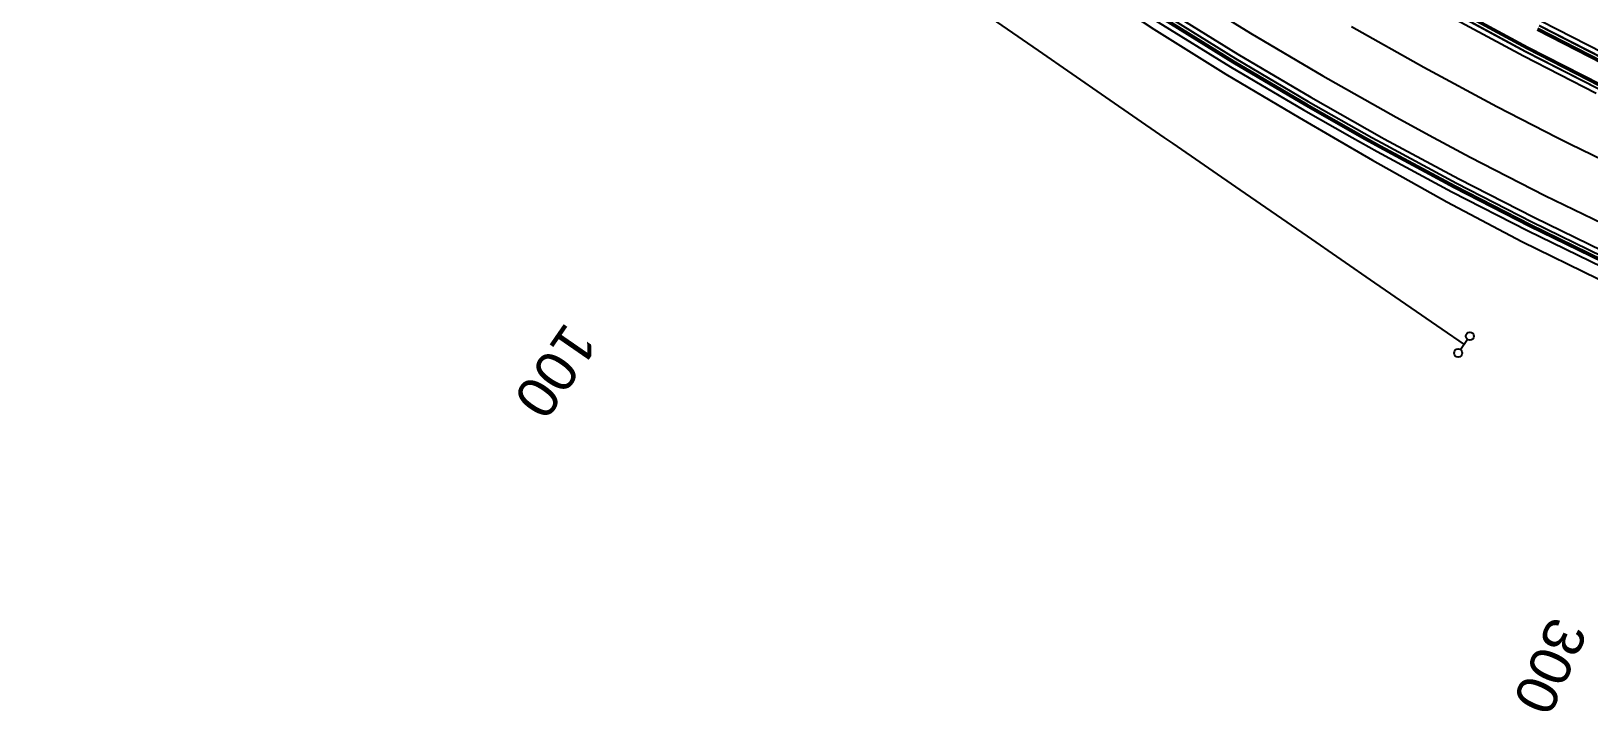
# Model space of a CAD drawing. Extents: x 383808 to 384559, y 802827 to 803490.
# Drawn here: x 384103.9 to 384199.1, y 802964.9 to 803006.5 of the extents above; entities that cross this region are included whole.
import ezdxf
from ezdxf.enums import TextEntityAlignment as Align

# ---------------------------------------------------------------- set-up
doc = ezdxf.new("R2010")
doc.units = 0
doc.layers.get('0').update_dxf_attribs({"linetype": 'CONTINUOUS'})
doc.styles.add('ARIAL', font='ARIAL.FON')

msp = doc.modelspace()

# ---------------------------------------------------------------- linework, layer by layer
at = {"color": 1}
msp.add_line((384191.7275, 802987.633), (384191.2958, 802987.0077), dxfattribs=at)
at = {"color": 7, "linetype": 'CONTINUOUS'}
for points in [[(384100.9724, 803063.5864), (384104.8001, 803060.2424), (384108.658, 803056.9332), (384112.5459, 803053.6593), (384116.4633, 803050.4209), (384120.4101, 803047.2182), (384122.3285, 803045.6828), (384124.3485, 803044.0734), (384128.2591, 803040.9576), (384132.1696, 803037.8419), (384136.0801, 803034.7262), (384139.9907, 803031.6105), (384143.9012, 803028.4948), (384147.8117, 803025.379), (384149.9806, 803023.651), (384151.7921, 803022.2208), (384155.9053, 803019.069), (384160.0806, 803016), (384164.3165, 803013.0152), (384168.6113, 803010.1156), (384172.9632, 803007.3026), (384177.3704, 803004.5771), (384181.8313, 803001.9403), (384185.269, 803000)], [(384101.0451, 803063.6689), (384104.8721, 803060.3255), (384108.7293, 803057.0171), (384112.6163, 803053.7438), (384116.533, 803050.506), (384120.479, 803047.304), (384122.3971, 803045.7688), (384124.4171, 803044.1594), (384128.3276, 803041.0437), (384132.2382, 803037.928), (384136.1487, 803034.8122), (384140.0592, 803031.6965), (384143.9698, 803028.5808), (384147.8803, 803025.4651), (384150.0489, 803023.7372), (384151.8599, 803022.3075), (384155.9713, 803019.157), (384160.1449, 803016.0893), (384164.379, 803013.1057), (384168.6719, 803010.2074), (384173.022, 803007.3955), (384177.4274, 803004.6712), (384181.8864, 803002.0355), (384185.4928, 803000)], [(384158.2523, 803016.9716), (384159.8126, 803015.6276), (384163.9223, 803012.4437), (384168.1982, 803009.4904), (384172.5298, 803006.6171), (384176.9451, 803003.8737), (384181.4175, 803001.224), (384183.5241, 803000)], [(384174.0855, 803009.0775), (384178.457, 803006.3741), (384182.8818, 803003.7587), (384187.3579, 803001.2323), (384189.647, 803000)], [(384190.7375, 803007.3624), (384195.14, 803004.9924), (384199.589, 803002.7109)], [(384190.9789, 803007.8003), (384195.3726, 803005.435), (384199.8127, 803003.1581)], [(384191.0272, 803007.8879), (384195.4191, 803005.5235), (384199.8575, 803003.2475)], [(384184.6325, 803006.7894), (384189.0477, 803004.2973), (384193.5119, 803001.8941), (384197.2055, 803000)], [(384195.9773, 803006.5858), (384200, 803004.5229)], [(384196.0239, 803006.6743), (384200, 803004.6353)], [(384196.2565, 803007.1169), (384200, 803005.1972)], [(384183.5241, 803000), (384185.9133, 802998.6119), (384190.4485, 802996.0649), (384195.0412, 802993.6196), (384199.722, 802991.3474), (384200, 802991.2265)], [(384185.269, 803000), (384186.3441, 802999.3932), (384190.9068, 802996.9369), (384195.5178, 802994.5724), (384200, 802992.386)], [(384185.4928, 803000), (384186.3972, 802999.4896), (384190.958, 802997.0343), (384195.567, 802994.6708), (384200, 802992.5083)], [(384189.647, 803000), (384191.8837, 802998.7959), (384196.4573, 802996.4505), (384200, 802994.7224)], [(384197.2055, 803000), (384198.0232, 802999.5807), (384200, 802998.6164)]]:
    msp.add_lwpolyline(points, dxfattribs=at)
at = {"color": 1, "linetype": 'CONTINUOUS'}
for points in [[(384101.1708, 803063.8114), (384104.9964, 803060.4692), (384108.8523, 803057.1618), (384112.7381, 803053.8897), (384116.6534, 803050.653), (384120.5981, 803047.452), (384122.5157, 803045.9173), (384124.5355, 803044.308), (384128.446, 803041.1923), (384132.3566, 803038.0766), (384136.2671, 803034.9608), (384140.1776, 803031.8451), (384144.0882, 803028.7294), (384147.9987, 803025.6137), (384150.167, 803023.8861), (384151.977, 803022.4571), (384156.0854, 803019.3089), (384160.2559, 803016.2435), (384164.4869, 803013.2621), (384168.7767, 803010.3659), (384173.1235, 803007.5561), (384177.5257, 803004.8338), (384181.9814, 803002.2001), (384185.8793, 803000)], [(384100.774, 803063.3614), (384104.6037, 803060.0155), (384108.4637, 803056.7046), (384112.3537, 803053.429), (384116.2733, 803050.1888), (384120.2221, 803046.9844), (384122.1413, 803045.4484), (384124.1616, 803043.8387), (384128.0721, 803040.723), (384131.9827, 803037.6073), (384135.8932, 803034.4916), (384139.8037, 803031.3758), (384143.7143, 803028.2601), (384147.6248, 803025.1444), (384149.7942, 803023.4159), (384151.6073, 803021.9846), (384155.7252, 803018.8291), (384159.9054, 803015.7565), (384164.1462, 803012.7682), (384168.4459, 803009.8653), (384172.8028, 803007.049), (384177.2152, 803004.3204), (384181.6813, 803001.6805), (384184.6587, 803000)], [(384190.8847, 803007.6295), (384195.2819, 803005.2624), (384199.7255, 803002.9837)], [(384196.1146, 803006.8469), (384200, 803004.8544)], [(384184.6587, 803000), (384186.1992, 802999.1305), (384190.7673, 802996.6714), (384195.3836, 802994.3041), (384200, 802992.0522)], [(384185.8793, 803000), (384186.4889, 802999.656), (384191.0464, 802997.2025), (384195.652, 802994.8407), (384200, 802992.7197)]]:
    msp.add_lwpolyline(points, dxfattribs=at)
at = {"color": 2, "linetype": 'CONTINUOUS'}
for points in [[(384101.3692, 803064.0365), (384105.1928, 803060.696), (384109.0466, 803057.3904), (384112.9303, 803054.12), (384116.8435, 803050.8851), (384120.786, 803047.6858), (384122.7029, 803046.1517), (384124.7224, 803044.5426), (384128.633, 803041.4269), (384132.5435, 803038.3112), (384136.454, 803035.1955), (384140.3646, 803032.0797), (384144.2751, 803028.964), (384148.1856, 803025.8483), (384150.3533, 803024.1212), (384152.1618, 803022.6934), (384156.2654, 803019.5489), (384160.4311, 803016.487), (384164.6572, 803013.5091), (384168.942, 803010.6162), (384173.2838, 803007.8097), (384177.6809, 803005.0905), (384182.1315, 803002.4598), (384186.4897, 803000)], [(384190.8823, 803007.6251), (384195.2796, 803005.258), (384199.7233, 803002.9792)], [(384196.1169, 803006.8513), (384200, 803004.86)], [(384186.4897, 803000), (384186.6337, 802999.9187), (384191.1859, 802997.4681), (384195.7862, 802995.109), (384200, 802993.0535)]]:
    msp.add_lwpolyline(points, dxfattribs=at)
at = {"color": 3, "linetype": 'CONTINUOUS'}
for points in [[(384100, 803056.6408), (384102.4007, 803054.3508), (384106.0187, 803050.8997), (384109.6367, 803047.4486), (384110.6177, 803046.5128), (384111.2469, 803045.9611), (384113.433, 803044.2001), (384117.3269, 803041.0636), (384121.2208, 803037.927), (384125.1146, 803034.7905), (384129.0085, 803031.654), (384132.9023, 803028.5174), (384136.7962, 803025.3809), (384138.9733, 803023.6272), (384139.5648, 803023.1858), (384140.7713, 803022.3527), (384144.8859, 803019.5119), (384149.0005, 803016.6711), (384153.1151, 803013.8303), (384157.2297, 803010.9895), (384161.3443, 803008.1487), (384165.4588, 803005.3079), (384169.5734, 803002.4671), (384173.1467, 803000)], [(384190.7375, 803007.3624), (384195.14, 803004.9924), (384199.589, 803002.7109)], [(384173.1467, 803000), (384173.688, 802999.6262), (384177.8026, 802996.7854), (384181.9172, 802993.9446), (384186.0318, 802991.1038), (384190.1464, 802988.263), (384191.5117, 802987.3204)]]:
    msp.add_lwpolyline(points, dxfattribs=at)
at = {"color": 1}
for centre, radius in [((384191.8683, 802987.8368), 0.2477), ((384191.154, 802986.8022), 0.2497)]:
    msp.add_circle(centre, radius, dxfattribs=at)

# ---------------------------------------------------------------- texts
at = {"color": 2, "style": 'ARIAL'}
for s, rotation, p in [('100', 235.378, (384138.6419, 802987.3673)), ('300', 245.716, (384199.13, 802969.7864))]:
    msp.add_text(s, height=2.5, rotation=rotation, dxfattribs=at).set_placement(p, align=Align.TOP_LEFT)

doc.saveas('drawing.dxf')
